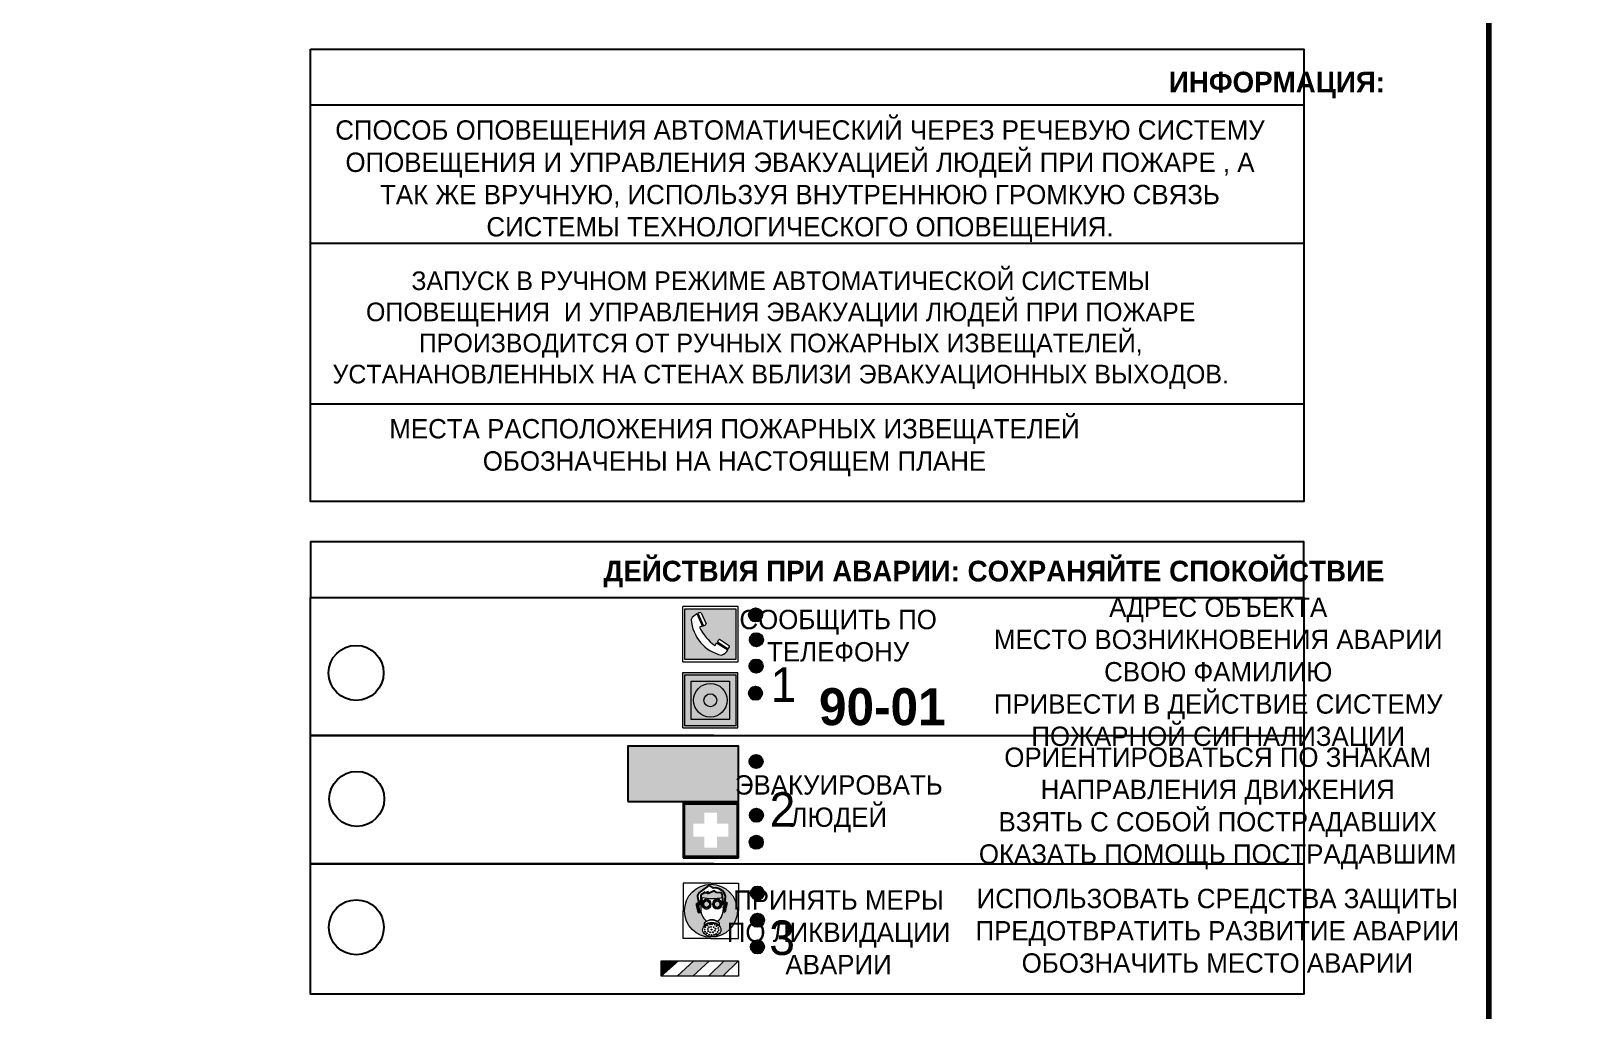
# Model space of a CAD drawing. Header units: millimetres. Extents: x 13114 to 67229, y 22859 to 38520.
# Drawn here: x 22272.5 to 22498.3, y 30207 to 30348.7 of the extents above; entities that cross this region are included whole.
import ezdxf

# ---------------------------------------------------------------- set-up
doc = ezdxf.new("R2010")
doc.units = ezdxf.units.MM
doc.styles.add('обычный', font='arial.ttf')

# ---------------------------------------------------------------- blocks, each defined once
blk = doc.blocks.new('A$C38D26F80')
h = blk.add_hatch(color=5)
h.dxf.hatch_style = 1
h.paths.add_polyline_path([(-8.77, -4.48, 1), (-0.19, -4.48, 1)])
h.paths.add_polyline_path([(-6.75, -3.58), (-6.75, -3.31), (-6.62, -3.22), (-6.5, -3.22), (-6.42, -3.3), (-6.39, -3.28), (-6.59, -2.23), (-6.59, -2.01), (-6.38, -1.58), (-4.76, -0.4), (-4.13, -0.79, -0.362848), (-2.1, -2.1, -0.201049), (-2.17, -2.48, 0.085434), (-2.26, -3.13), (-1.9, -3.16), (-2.25, -4.7), (-2.4, -4.59), (-2.43, -4.34), (-2.36, -4.34), (-2.14, -3.34), (-2.47, -3.42), (-2.58, -1.95), (-2.77, -1.58), (-3.58, -1.52), (-3.92, -1.26), (-5.05, -1.73), (-4.87, -1.39), (-5.41, -1.6), (-5.41, -1.46), (-6.13, -1.87), (-6.18, -3.5), (-6.56, -3.47), (-6.37, -4.59), (-6.16, -4.43), (-6.16, -4.66), (-6.36, -4.79), (-6.37, -4.8), (-6.51, -4.76)], flags=16)
h.paths.add_polyline_path([(-6.51, -4.76), (-6.36, -4.79), (-6.37, -4.8)], flags=0)
h.paths.add_polyline_path([(-5.92, -2.34, 0.089508), (-2.67, -2.35), (-2.48, -3.88, -0.268602), (-3.4, -6.18, 0.262449), (-5.2, -6.18, -0.268602), (-6.11, -3.88)], flags=16)
edge = h.paths.add_edge_path(flags=16)
edge.add_ellipse((-5.19, -3.41), major_axis=(0, 0.842), ratio=0.848992, start_angle=0, end_angle=360)
edge = h.paths.add_edge_path(flags=0)
edge.add_ellipse((-5.19, -3.39), major_axis=(0, 0.665), ratio=0.853798, start_angle=0, end_angle=360)
edge = h.paths.add_edge_path(flags=0)
edge.add_ellipse((-5.19, -3.4), major_axis=(0, 0.528), ratio=0.864094, start_angle=0, end_angle=360)
edge = h.paths.add_edge_path(flags=16)
edge.add_ellipse((-3.47, -3.4), major_axis=(0, 0.842), ratio=0.848992, start_angle=0, end_angle=360)
h.paths.add_polyline_path([(-3.13, -6.45), (-3.13, -6.84, 0.383174), (-5.57, -6.85), (-5.57, -6.49, -0.369952)], flags=16)
edge = h.paths.add_edge_path(flags=0)
edge.add_ellipse((-3.47, -3.39), major_axis=(0, 0.665), ratio=0.853798, start_angle=0, end_angle=360)
edge = h.paths.add_edge_path(flags=0)
edge.add_ellipse((-3.47, -3.4), major_axis=(0, 0.528), ratio=0.864094, start_angle=0, end_angle=360)
edge = h.paths.add_edge_path(flags=16)
edge.add_ellipse((-4.34, -7.57), major_axis=(-1.48, 0), ratio=0.744955, start_angle=0, end_angle=360)
h.paths.add_polyline_path([(-5.01, -6.85, -1), (-5.15, -6.85, -1)], flags=0)
h.paths.add_polyline_path([(-5.33, -7.14, -1), (-5.47, -7.14, -1)], flags=0)
h.paths.add_polyline_path([(-4.61, -6.71, -1), (-4.74, -6.71, -1)], flags=16)
h.paths.add_polyline_path([(-5.43, -7.51, -1), (-5.57, -7.51, -1)], flags=0)
h.paths.add_polyline_path([(-4.26, -6.67, -1), (-4.4, -6.67, -1)], flags=16)
h.paths.add_polyline_path([(-4.74, -7.14, -1), (-4.88, -7.14, -1)], flags=0)
h.paths.add_polyline_path([(-4.93, -7.43, -1), (-5.07, -7.43, -1)], flags=0)
h.paths.add_polyline_path([(-4.41, -7.07, -1), (-4.54, -7.07, -1)], flags=0)
h.paths.add_polyline_path([(-5.33, -7.87, -1), (-5.46, -7.87, -1)], flags=0)
h.paths.add_polyline_path([(-3.8, -6.71, -1), (-3.94, -6.71, -1)], flags=16)
h.paths.add_polyline_path([(-4.85, -7.78, -1), (-4.98, -7.78, -1)], flags=0)
h.paths.add_polyline_path([(-3.96, -7.14, -1), (-4.1, -7.14, -1)], flags=0)
h.paths.add_polyline_path([(-4.33, -7.53, -1), (-4.47, -7.53, -1)], flags=0)
h.paths.add_polyline_path([(-5.09, -8.12, -1), (-5.23, -8.12, -1)], flags=0)
h.paths.add_polyline_path([(-3.5, -6.94, -1), (-3.64, -6.94, -1)], flags=0)
h.paths.add_polyline_path([(-4.54, -7.97, -1), (-4.68, -7.97, -1)], flags=0)
h.paths.add_polyline_path([(-3.66, -7.39, -1), (-3.8, -7.39, -1)], flags=0)
h.paths.add_polyline_path([(-4.73, -8.35, -1), (-4.86, -8.35, -1)], flags=0)
h.paths.add_polyline_path([(-4.09, -7.96, -1), (-4.23, -7.96, -1)], flags=0)
h.paths.add_polyline_path([(-3.77, -7.74, -1), (-3.91, -7.74, -1)], flags=0)
h.paths.add_polyline_path([(-3.22, -7.27, -1), (-3.35, -7.27, -1)], flags=0)
h.paths.add_polyline_path([(-4.34, -8.4, -1), (-4.47, -8.4, -1)], flags=0)
h.paths.add_polyline_path([(-3.16, -7.61, -1), (-3.3, -7.61, -1)], flags=0)
h.paths.add_polyline_path([(-3.9, -8.35, -1), (-4.04, -8.35, -1)], flags=0)
h.paths.add_polyline_path([(-3.32, -7.91, -1), (-3.46, -7.91, -1)], flags=0)
h.paths.add_polyline_path([(-3.55, -8.23, -1), (-3.69, -8.23, -1)], flags=0)
at = {"color": 5, "lineweight": 5}
for p, q in [((-4.48, 0), (-8.96, 0)), ((-8.96, 0), (-8.96, -4.48)), ((-4.48, 0), (0, 0)), ((0, 0), (0, -4.48)), ((-6.59, -2.01), (-6.38, -1.58)), ((-6.59, -2.23), (-6.59, -2.01)), ((-6.39, -3.28), (-6.59, -2.23)), ((-6.38, -1.58), (-4.76, -0.4)), ((-6.13, -1.87), (-6.18, -3.5)), ((-5.41, -1.46), (-6.13, -1.87)), ((-5.92, -2.34), (-6.11, -3.88)), ((-4.87, -1.39), (-5.41, -1.6)), ((-5.41, -1.6), (-5.41, -1.46)), ((-3.92, -1.26), (-5.05, -1.73)), ((-5.05, -1.73), (-4.87, -1.39)), ((-4.76, -0.4), (-4.13, -0.79)), ((-3.58, -1.52), (-3.92, -1.26)), ((-2.77, -1.58), (-3.58, -1.52)), ((-2.58, -1.95), (-2.77, -1.58)), ((-2.67, -2.34), (-2.48, -3.88)), ((-2.47, -3.42), (-2.58, -1.95)), ((-8.96, -8.96), (-8.96, -4.48)), ((-6.75, -3.31), (-6.62, -3.22)), ((-6.75, -3.58), (-6.75, -3.31)), ((-6.51, -4.76), (-6.75, -3.58)), ((-6.62, -3.22), (-6.5, -3.22)), ((-6.18, -3.5), (-6.56, -3.47)), ((-6.56, -3.47), (-6.37, -4.59)), ((-6.37, -4.8), (-6.51, -4.76)), ((-6.5, -3.22), (-6.42, -3.3)), ((-6.42, -3.3), (-6.39, -3.28)), ((-6.37, -4.59), (-6.16, -4.43)), ((-6.16, -4.66), (-6.37, -4.8)), ((-6.16, -4.43), (-6.16, -4.66)), ((-2.14, -3.34), (-2.47, -3.42)), ((-2.43, -4.34), (-2.4, -4.59)), ((-2.43, -4.34), (-2.36, -4.34)), ((-2.4, -4.59), (-2.25, -4.7)), ((-2.36, -4.34), (-2.14, -3.34)), ((-1.9, -3.16), (-2.26, -3.13)), ((-2.25, -4.7), (-1.9, -3.16)), ((0, -8.96), (0, -4.48)), ((-5.57, -6.49), (-5.57, -6.85)), ((-3.13, -6.45), (-3.13, -6.84)), ((-4.48, -8.96), (-8.96, -8.96)), ((-4.48, -8.96), (0, -8.96))]:
    blk.add_line(p, q, dxfattribs=at)
at = {"color": 5}
for p, q in [((-6.59, -2.01), (-6.38, -1.58)), ((-6.59, -2.23), (-6.59, -2.01)), ((-6.39, -3.28), (-6.59, -2.23)), ((-6.38, -1.58), (-4.76, -0.4)), ((-6.13, -1.87), (-6.18, -3.5)), ((-5.41, -1.46), (-6.13, -1.87)), ((-4.87, -1.39), (-5.41, -1.6)), ((-5.41, -1.6), (-5.41, -1.46)), ((-3.92, -1.26), (-5.05, -1.73)), ((-5.05, -1.73), (-4.87, -1.39)), ((-4.76, -0.4), (-4.13, -0.79)), ((-3.58, -1.52), (-3.92, -1.26)), ((-2.77, -1.58), (-3.58, -1.52)), ((-2.58, -1.95), (-2.77, -1.58)), ((-2.47, -3.42), (-2.58, -1.95)), ((-6.75, -3.31), (-6.62, -3.22)), ((-6.75, -3.58), (-6.75, -3.31)), ((-6.51, -4.76), (-6.75, -3.58)), ((-6.62, -3.22), (-6.5, -3.22)), ((-6.18, -3.5), (-6.56, -3.47)), ((-6.56, -3.47), (-6.37, -4.59)), ((-6.37, -4.8), (-6.51, -4.76)), ((-6.36, -4.79), (-6.51, -4.76)), ((-6.5, -3.22), (-6.42, -3.3)), ((-6.42, -3.3), (-6.39, -3.28)), ((-6.37, -4.59), (-6.16, -4.43)), ((-6.16, -4.66), (-6.37, -4.8)), ((-6.16, -4.66), (-6.36, -4.79)), ((-6.16, -4.43), (-6.16, -4.66)), ((-2.14, -3.34), (-2.47, -3.42)), ((-2.4, -4.59), (-2.43, -4.34)), ((-2.43, -4.34), (-2.36, -4.34)), ((-2.25, -4.7), (-2.4, -4.59)), ((-2.36, -4.34), (-2.14, -3.34)), ((-2.26, -3.13), (-1.9, -3.16)), ((-1.9, -3.16), (-2.25, -4.7))]:
    blk.add_line(p, q, dxfattribs=at)
at = {"color": 5, "lineweight": 5}
for centre, radius in [((-4.48, -4.48), 4.29), ((-5.5, -7.51), 0.0678), ((-5.4, -7.14), 0.0678), ((-5.08, -6.85), 0.0678), ((-5, -7.43), 0.0678), ((-4.81, -7.14), 0.0678), ((-4.67, -6.71), 0.0678), ((-4.47, -7.07), 0.0678), ((-4.4, -7.53), 0.0678), ((-4.33, -6.67), 0.0678), ((-4.03, -7.14), 0.0678), ((-3.87, -6.71), 0.0678), ((-3.73, -7.39), 0.0678), ((-3.57, -6.94), 0.0678), ((-3.28, -7.27), 0.0678), ((-3.23, -7.61), 0.0678), ((-5.4, -7.87), 0.0678), ((-5.16, -8.12), 0.0678), ((-4.91, -7.78), 0.0678), ((-4.79, -8.35), 0.0678), ((-4.61, -7.97), 0.0678), ((-4.4, -8.4), 0.0678), ((-4.16, -7.96), 0.0678), ((-3.97, -8.35), 0.0678), ((-3.84, -7.74), 0.0678), ((-3.62, -8.23), 0.0678), ((-3.39, -7.91), 0.0678)]:
    blk.add_circle(centre, radius, dxfattribs=at)
for centre, radius, start, end in [((-4.28, 6.66), 9.15, 259.6987, 280.1569), ((-0.47, -3.05), 1.79, 161.5846, 182.4584), ((-2.6, -2.2), 0.513, 326.4781, 11.7739), ((-3.66, -4.24), 2.47, 171.573, 231.7124), ((-4.93, -4.24), 2.47, 308.2876, 8.427), ((-4.33, -7.88), 1.87, 50.358, 131.5662), ((-4.34, -8.2), 1.82, 48.4943, 132.3565), ((-4.3, -7.78), 1.83, 60.5889, 119.4111)]:
    blk.add_arc(centre, radius, start, end, dxfattribs=at)
at = {"color": 5}
for centre, radius, start, end in [((-3.89, -2.66), 1.88, 17.387, 97.1599), ((-0.35, -3.07), 1.91, 162.2553, 181.7878), ((-2.6, -2.2), 0.511, 326.3906, 11.8614)]:
    blk.add_arc(centre, radius, start, end, dxfattribs=at)
at = {"color": 5, "lineweight": 5}
for centre, major_axis, ratio in [((-5.19, -3.41), (0, 0.842), 0.848992), ((-5.19, -3.39), (0, 0.665), 0.853798), ((-5.19, -3.4), (0, 0.528), 0.864094), ((-3.47, -3.4), (0, 0.842), 0.848992), ((-3.47, -3.39), (0, 0.665), 0.853798), ((-3.47, -3.4), (0, 0.528), 0.864094), ((-4.34, -7.57), (-1.48, 0), 0.744955)]:
    blk.add_ellipse(centre, major_axis=major_axis, ratio=ratio, dxfattribs=at)
blk = doc.blocks.new('A$C47DD6509')
at = {"lineweight": 5}
for points in [[(-8.69, 0), (-11.19, 0), (-11.19, -2.22)], [(-4.22, 0), (-6.45, 0), (-8.91, -2.22), (-6.61, -2.22)], [(0, 0), (-2.09, 0), (-4.36, -2.22), (-2.29, -2.22)]]:
    blk.add_hatch(color=242, dxfattribs=at).paths.add_polyline_path(points)
at = {"color": 242, "lineweight": 5}
for p, q in [((-11.19, -2.22), (-8.69, 0)), ((-11.19, -2.22), (-11.19, 0)), ((-11.19, 0), (-8.69, 0)), ((-11.19, 0), (0, 0)), ((-8.91, -2.22), (-6.45, 0)), ((-6.61, -2.22), (-4.22, 0)), ((-4.36, -2.22), (-2.09, 0)), ((-2.29, -2.22), (0, 0)), ((0, 0), (0, -2.22)), ((0, -2.22), (-11.19, -2.22))]:
    blk.add_line(p, q, dxfattribs=at)
blk = doc.blocks.new('A$C32E8229D')
at = {"true_color": 0xffffff}
blk.add_hatch(color=7, dxfattribs=at).paths.add_polyline_path([(0, 0), (0, -8), (16, -8), (16, 0)])
h = blk.add_hatch(color=126)
h.paths.add_polyline_path([(0.2, -0.2), (15.8, -0.2), (15.8, -7.8), (0.2, -7.8)])
h.paths.add_polyline_path([(13.49, -2.05), (12.08, -2.05), (11.37, -2.63, 0.162397), (11.29, -2.84), (11.29, -3.63), (10.35, -3.63), (10.35, -4.05), (11.68, -4.05), (11.68, -3.48), (12.26, -4.28), (11.29, -5.1), (11.29, -6.78), (11.85, -6.78), (11.85, -5.44), (12.8, -4.64), (12.8, -5.94), (14.46, -5.94), (14.46, -5.39), (13.45, -5.39), (13.45, -3.97), (12.46, -2.59), (13.15, -2.59), (13.69, -3.34), (14.18, -3)], flags=16)
h.paths.add_polyline_path([(10.74, -1.82, 1), (11.8, -1.82, 1)], flags=16)
h.paths.add_polyline_path([(9.39, -3.59), (5.99, -3.59), (6.56, -3.03), (5.91, -3.03), (5.1, -3.83), (5.91, -4.64), (6.56, -4.64), (5.99, -4.09), (9.39, -4.09)], flags=16)
h.paths.add_polyline_path([(4.29, -1.08), (1.72, -1.08), (1.72, -6.6), (4.29, -6.6)], flags=16)
at = {"color": 126}
blk.add_lwpolyline([(16, -8), (0, -8), (0, 0), (16, 0)], close=True, dxfattribs=at)
blk = doc.blocks.new('A$C18900ED3')
h = blk.add_hatch(color=126)
h.paths.add_polyline_path([(-0.18, -0.18), (-7.02, -0.18), (-7.02, -7.02), (-0.18, -7.02)])
h.paths.add_polyline_path([(-5.89, -4.46), (-5.89, -2.77), (-4.46, -2.77), (-4.46, -1.31), (-2.77, -1.31), (-2.77, -2.77), (-1.33, -2.77), (-1.33, -4.46), (-2.77, -4.46), (-2.77, -5.89), (-4.46, -5.89), (-4.46, -4.46)], flags=16)
at = {"color": 126}
for p, q in [((-7.2, 0), (-7.2, -7.2)), ((0, 0), (-7.2, 0)), ((0, -7.2), (0, 0)), ((-7.02, -7.02), (-7.02, -0.18)), ((-7.02, -0.18), (-0.18, -0.18)), ((-0.18, -0.18), (-0.18, -7.02)), ((-7.2, -7.2), (0, -7.2)), ((-0.18, -7.02), (-7.02, -7.02))]:
    blk.add_line(p, q, dxfattribs=at)
blk = doc.blocks.new('A$C456E1F9C')
at = {"lineweight": 5}
h = blk.add_hatch(color=242, dxfattribs=at)
h.paths.add_polyline_path([(0.51, -1.47), (0.51, -13.26), (12.29, -13.26), (12.29, -1.47)])
h.paths.add_polyline_path([(5.42, -4.95, -0.254479), (4.78, -5.4), (3.52, -2.53, -0.209735), (4.23, -2.4)], flags=16)
h.paths.add_polyline_path([(8.53, -8.6), (10.87, -10.17), (10.54, -10.76), (8.03, -9.13, -0.192251)], flags=16)
h.paths.add_polyline_path([(4.61, -5.49, 0.005518), (3.87, -5.72, 0.128647), (7.49, -10.01, 0.00809), (7.83, -9.33), (10.47, -10.97, -0.16736), (8.99, -12.25, -0.327862), (1.95, -3.95, -0.166952), (3.36, -2.62)], flags=16)
at = {"color": 242, "lineweight": 5}
for p, q in [((0, -13.77), (0, -0.97)), ((12.8, -0.97), (0, -0.97)), ((4.61, -5.49), (3.36, -2.62)), ((3.52, -2.53), (4.78, -5.4)), ((4.23, -2.4), (5.42, -4.95)), ((12.8, -13.77), (12.8, -0.97)), ((7.83, -9.33), (10.47, -10.97)), ((8.03, -9.13), (10.54, -10.76)), ((10.81, -10.12), (8.53, -8.6)), ((10.54, -10.76), (10.8, -10.3)), ((10.8, -10.3), (10.81, -10.12)), ((0, -13.77), (12.8, -13.77))]:
    blk.add_line(p, q, dxfattribs=at)
blk.add_lwpolyline([(0.51, -1.47), (12.29, -1.47), (12.29, -13.26), (0.51, -13.26)], close=True, dxfattribs=at)
for centre, radius, start, end in [((4.59, -5.34), 2.99, 114.2845, 152.1974), ((4.02, -3.27), 0.891, 76.3284, 123.7092), ((11.12, -3.31), 9.19, 183.9915, 256.6009), ((14.98, -39.1), 35.17, 107.1487, 108.4135), ((13.86, -0.94), 11.08, 205.5536, 234.8762), ((4.68, -4.59), 0.824, 276.9621, 334.0723), ((-13.31, 0.8), 23.44, 332.5487, 334.4027), ((8.94, -9.5), 0.989, 114.4092, 157.9388), ((7.87, -9.46), 3, 291.9291, 329.9329)]:
    blk.add_arc(centre, radius, start, end, dxfattribs=at)
blk = doc.blocks.new('A$C54414219')
at = {"true_color": 0xffffff}
h = blk.add_hatch(color=7, dxfattribs=at)
h.paths.add_polyline_path([(2.39, -9.45), (2.39, -18.3), (11.23, -18.3), (11.23, -9.45)], flags=0)
h.paths.add_polyline_path([(10.71, -13.87, -1), (2.92, -13.87, -1)], flags=0)
h.paths.add_polyline_path([(8.3, -13.87, -1), (5.33, -13.87, -1)], flags=0)
h.paths.add_polyline_path([(0.41, -7.47), (0.41, -20.27), (13.21, -20.27), (13.21, -7.47)])
h.paths.add_polyline_path([(0.92, -19.77), (12.71, -19.77), (12.71, -7.98), (0.92, -7.98)], flags=16)
h.paths.add_polyline_path([(11.23, -9.45), (11.23, -18.3), (2.39, -18.3), (2.39, -9.45)], flags=0)
at = {"lineweight": 5}
h = blk.add_hatch(color=242, dxfattribs=at)
h.paths.add_polyline_path([(12.71, -7.98), (0.92, -7.98), (0.92, -19.77), (12.71, -19.77)])
h.paths.add_polyline_path([(11.23, -18.3), (2.39, -18.3), (2.39, -9.45), (11.23, -9.45)], flags=16)
h.paths.add_polyline_path([(10.71, -13.87, -1), (2.92, -13.87, -1)], flags=0)
h.paths.add_polyline_path([(8.3, -13.87, -1), (5.33, -13.87, -1)], flags=0)
at = {"true_color": 0xffffff}
h = blk.add_hatch(color=7, dxfattribs=at)
h.paths.add_polyline_path([(2.39, -9.45), (2.39, -18.3), (11.23, -18.3), (11.23, -9.45)])
h.paths.add_polyline_path([(10.71, -13.87, -1), (2.92, -13.87, -1)], flags=16)
h.paths.add_polyline_path([(8.3, -13.87, -1), (5.33, -13.87, -1)], flags=0)
at = {"lineweight": 5}
h = blk.add_hatch(color=242, dxfattribs=at)
h.paths.add_polyline_path([(2.92, -13.87, 1), (10.71, -13.87, 1)])
h.paths.add_polyline_path([(8.3, -13.87, -1), (5.33, -13.87, -1)], flags=16)
at = {"color": 242, "lineweight": 5}
for p, q in [((0.41, -20.27), (0.41, -7.47)), ((0.41, -7.47), (13.21, -7.47)), ((0.41, -7.47), (13.21, -7.47)), ((13.21, -20.27), (13.21, -7.47)), ((0.41, -20.27), (13.21, -20.27))]:
    blk.add_line(p, q, dxfattribs=at)
for points in [[(0.92, -7.98), (12.71, -7.98), (12.71, -19.77), (0.92, -19.77)], [(2.39, -9.45), (11.23, -9.45), (11.23, -18.3), (2.39, -18.3)]]:
    blk.add_lwpolyline(points, close=True, dxfattribs=at)
for radius in [3.89, 1.49]:
    blk.add_circle((6.81, -13.87), radius, dxfattribs=at)

msp = doc.modelspace()

# ---------------------------------------------------------------- hatches: boundary and pattern name
at = {"lineweight": 0}
h = msp.add_hatch(color=256, dxfattribs=at)
h.dxf.hatch_style = 1
h.paths.add_polyline_path([(22376.43, 30264.26, 1), (22378.36, 30264.26, 1)])
h = msp.add_hatch(color=256, dxfattribs=at)
h.dxf.hatch_style = 1
h.paths.add_polyline_path([(22376.53, 30260.67, 1), (22378.46, 30260.67, 1)])
h = msp.add_hatch(color=256, dxfattribs=at)
h.dxf.hatch_style = 1
h.paths.add_polyline_path([(22376.49, 30256.86, 1), (22378.42, 30256.86, 1)])
h = msp.add_hatch(color=256, dxfattribs=at)
h.dxf.hatch_style = 1
h.paths.add_polyline_path([(22376.41, 30252.93, 1), (22378.34, 30252.93, 1)])
h = msp.add_hatch(color=256, dxfattribs=at)
h.dxf.hatch_style = 1
h.paths.add_polyline_path([(22376.49, 30243.05, 1), (22378.43, 30243.05, 1)])
h = msp.add_hatch(color=256, dxfattribs=at)
h.dxf.hatch_style = 1
h.paths.add_polyline_path([(22376.53, 30235.27, 1), (22378.47, 30235.27, 1)])
h = msp.add_hatch(color=256, dxfattribs=at)
h.dxf.hatch_style = 1
h.paths.add_polyline_path([(22376.53, 30231.36, 1), (22378.46, 30231.36, 1)])
h = msp.add_hatch(color=256, dxfattribs=at)
h.dxf.hatch_style = 1
h.paths.add_polyline_path([(22376.69, 30224.01, 1), (22378.62, 30224.01, 1)])
h = msp.add_hatch(color=256, dxfattribs=at)
h.dxf.hatch_style = 1
h.paths.add_polyline_path([(22376.68, 30220.07, 1), (22378.61, 30220.07, 1)])
h = msp.add_hatch(color=256, dxfattribs=at)
h.dxf.hatch_style = 1
h.paths.add_polyline_path([(22376.68, 30216.23, 1), (22378.61, 30216.23, 1)])

# ---------------------------------------------------------------- linework, layer by layer
at = {"color": 1, "lineweight": 100}
for points in [[(21883.53, 30502.37), (22483.53, 30502.37), (22483.53, 30107.37), (21883.53, 30107.37)], [(22483.53, 30502.37), (23083.53, 30502.37), (23083.53, 30107.37), (22483.53, 30107.37)]]:
    msp.add_lwpolyline(points, close=True, dxfattribs=at)
at = {"color": 0}
msp.add_lwpolyline([(22312.95, 30346.1), (22456.71, 30346.1), (22456.71, 30280.65), (22312.95, 30280.65)], close=True, dxfattribs=at)
for points in [[(22312.95, 30338.05), (22456.71, 30338.05)], [(22312.95, 30318.05), (22456.71, 30318.05)], [(22312.95, 30294.81), (22456.71, 30294.81)]]:
    msp.add_lwpolyline(points, dxfattribs=at)
for points in [[(22312.95, 30266.79), (22456.71, 30266.79), (22456.71, 30274.84), (22312.95, 30274.84)], [(22312.95, 30266.79), (22456.71, 30266.79), (22456.71, 30209.39), (22312.95, 30209.39)]]:
    msp.add_lwpolyline(points, close=True)
for points in [[(22371.36, 30246.8), (22312.95, 30246.8), (22456.71, 30246.8)], [(22371.36, 30228.22), (22312.95, 30228.22), (22456.71, 30228.22)]]:
    msp.add_lwpolyline(points)
for centre, radius in [((22377.39, 30264.26), 0.966), ((22377.5, 30260.67), 0.966), ((22319.57, 30255.87), 3.98), ((22377.46, 30256.86), 0.966), ((22377.37, 30252.93), 0.966), ((22377.46, 30243.05), 0.966), ((22319.67, 30237.64), 3.98), ((22377.5, 30235.27), 0.966), ((22377.49, 30231.36), 0.966), ((22377.65, 30224.01), 0.966), ((22319.6, 30219.06), 3.98), ((22377.65, 30220.07), 0.966), ((22377.65, 30216.23), 0.966)]:
    msp.add_circle(centre, radius)

# ---------------------------------------------------------------- block references
for name, p, xscale, yscale, zscale in [('A$C456E1F9C', (22366.84, 30266.07), 0.625, 0.625, 0.625), ('A$C54414219', (22366.58, 30260.58), 0.625, 0.625, 0.625), ('A$C18900ED3', (22374.9, 30237.12), 1.111111111007631, 1.111111111007631, 1.111111111007631), ('A$C38D26F80', (22374.92, 30225.45), 0.8928571427240968, 0.8928571427240968, 0.8928571427240968)]:
    msp.add_blockref(name, p, dxfattribs=dict(xscale=xscale, yscale=yscale, zscale=zscale))
at = {"xscale": -1}
msp.add_blockref('A$C32E8229D', (22374.9, 30245.27), dxfattribs=at)
at = {"color": 242, "true_color": 0xc1121c}
msp.add_blockref('A$C47DD6509', (22374.92, 30214.23), dxfattribs=at)

# ---------------------------------------------------------------- texts
at = {"lineweight": 0, "attachment_point": 5, "style": 'обычный'}
for s, insert, char_height, width in [('{\\fProxima Nova Rg|b1|i0|c204|p2;ИНФОРМАЦИЯ:\\H1.1997x; }', (22452.85, 30340.91), 3, 175.1736), ('{\\fProxima Nova Rg|b0|i0|c204|p2;СПОСОБ ОПОВЕЩЕНИЯ АВТОМАТИЧЕСКИЙ ЧЕРЕЗ РЕЧЕВУЮ СИСТЕМУ ОПОВЕЩЕНИЯ И УПРАВЛЕНИЯ ЭВАКУАЦИЕЙ ЛЮДЕЙ ПРИ ПОЖАРЕ , А ТАК ЖЕ ВРУЧНУЮ, ИСПОЛЬЗУЯ ВНУТРЕННЮЮ ГРОМКУЮ СВЯЗЬ СИСТЕМЫ ТЕХНОЛОГИЧЕСКОГО ОПОВЕЩЕНИЯ.}', (22383.81, 30327.01), 2.8, 137.0334), ('{\\fProxima Nova Rg|b0|i0|c204|p2;\\P\\pt8.1;ЗАПУСК В РУЧНОМ РЕЖИМЕ АВТОМАТИЧЕСКОЙ СИСТЕМЫ ОПОВЕЩЕНИЯ  И УПРАВЛЕНИЯ ЭВАКУАЦИИ ЛЮДЕЙ ПРИ ПОЖАРЕ ПРОИЗВОДИТСЯ ОТ РУЧНЫХ ПОЖАРНЫХ ИЗВЕЩАТЕЛЕЙ, УСТАНАНОВЛЕННЫХ НА СТЕНАХ ВБЛИЗИ ЭВАКУАЦИОННЫХ ВЫХОДОВ. }', (22381.02, 30307.71), 2.7, 131.4512), ('\\pt8.4;{\\fProxima Nova Rg|b0|i0|c204|p2;\\PМЕСТА РАСПОЛОЖЕНИЯ ПОЖАРНЫХ ИЗВЕЩАТЕЛЕЙ ОБОЗНАЧЕНЫ НА НАСТОЯЩЕМ ПЛАНЕ}', (22374.33, 30290.79), 2.8, 118.5618), ('{\\fProxima Nova Rg|b1|i0|c204|p2;ДЕЙСТВИЯ ПРИ АВАРИИ: СОХРАНЯЙТЕ СПОКОЙСТВИЕ\\H1.6644x; }', (22411.89, 30270.16), 3, 175.1736), ('\\pi-8.4,l8.4,t8.4;{\\fProxima Nova Rg|b0|i0|c204|p2;АДРЕС ОБЪЕКТА\\PМЕСТО ВОЗНИКНОВЕНИЯ АВАРИИ\\PСВОЮ ФАМИЛИЮ\\PПРИВЕСТИ В ДЕЙСТВИЕ СИСТЕМУ \\PПОЖАРНОЙ СИГНАЛИЗАЦИИ}', (22444.34, 30255.63), 2.8, 126.6484), ('{\\fProxima Nova Rg|b0|i0|c204|p2;СООБЩИТЬ ПО \\PТЕЛЕФОНУ}', (22389.33, 30261.24), 2.8, 126.6484), ('{\\fProxima Nova Rg|b0|i0|c204|p2;1\\H1.1667x; }', (22381.43, 30254.18), 5, 126.6484), ('{\\fProxima Nova Rg|b1|i0|c204|p2;\\H1.0714x;90-01\\fProxima Nova Rg|b0|i0|c204|p2;\\H0.93331x; \\H1.3449x; }', (22395.72, 30250.94), 5, 126.6484), ('\\pi-8.4,l8.4,t8.4;{\\fProxima Nova Rg|b0|i0|c204|p2;ОРИЕНТИРОВАТЬСЯ ПО ЗНАКАМ \\PНАПРАВЛЕНИЯ ДВИЖЕНИЯ\\PВЗЯТЬ С СОБОЙ ПОСТРАДАВШИХ\\PОКАЗАТЬ ПОМОЩЬ ПОСТРАДАВШИМ}', (22444.27, 30236.26), 2.8, 126.6484), ('{\\fProxima Nova Rg|b0|i0|c204|p2;ЭВАКУИРОВАТЬ \\PЛЮДЕЙ}', (22389.43, 30236.92), 2.8, 126.6484), ('{\\fProxima Nova Rg|b0|i0|c204|p2;2\\H1.1967x; }', (22381.28, 30236.1), 5, 126.6484), ('\\pi-8.4,l8.4,t8.4;{\\fProxima Nova Rg|b0|i0|c204|p2;ИСПОЛЬЗОВАТЬ СРЕДСТВА ЗАЩИТЫ \\PПРЕДОТВРАТИТЬ РАЗВИТИЕ АВАРИИ\\PОБОЗНАЧИТЬ МЕСТО АВАРИИ}', (22444.22, 30218.54), 2.8, 126.6484), ('{\\fProxima Nova Rg|b0|i0|c204|p2;ПРИНЯТЬ МЕРЫ \\PПО ЛИКВИДАЦИИ \\PАВАРИИ}', (22389.39, 30218.34), 2.8, 126.6484), ('{\\fProxima Nova Rg|b0|i0|c204|p2;3\\H1.1967x; }', (22381.22, 30217.52), 5, 126.6484)]:
    msp.add_mtext(s, dxfattribs=dict(at, insert=insert, char_height=char_height, width=width))

doc.saveas('drawing.dxf')
